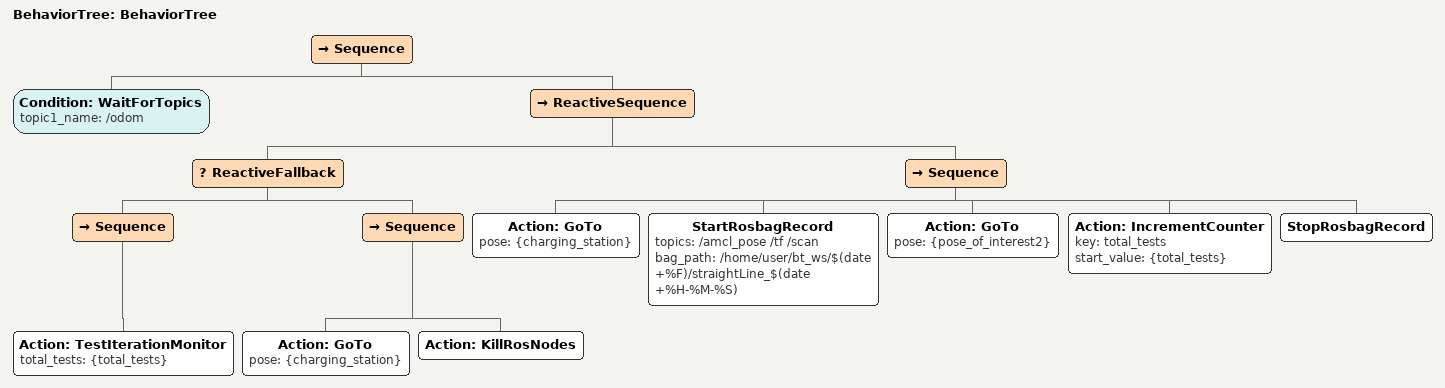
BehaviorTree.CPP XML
<?xml version="1.0"?>
<root main_tree_to_execute="BehaviorTree">
    <BehaviorTree ID="BehaviorTree">
        <Sequence>
            <Condition ID="WaitForTopics" topic1_name="/odom"/>
            <ReactiveSequence>
                <ReactiveFallback>
                    <Sequence>
                        <Action ID="TestIterationMonitor" total_tests="{total_tests}"/>
                    </Sequence>
                    <Sequence>
                        <Action ID="GoTo" pose="{charging_station}"/>
                        <Action ID="KillRosNodes"/>
                    </Sequence>
                </ReactiveFallback>
                <Sequence>
                    <Action ID="GoTo" pose="{charging_station}"/>
                    <StartRosbagRecord topics="/amcl_pose /tf /scan" bag_path="/home/user/bt_ws/$(date +%F)/straightLine_$(date +%H-%M-%S)"/>
                    <Action ID="GoTo" pose="{pose_of_interest2}"/>
                    <Action ID="IncrementCounter" key="total_tests" start_value="{total_tests}"/>
                    <StopRosbagRecord/>
                </Sequence>
            </ReactiveSequence>
        </Sequence>
    </BehaviorTree>
</root>
